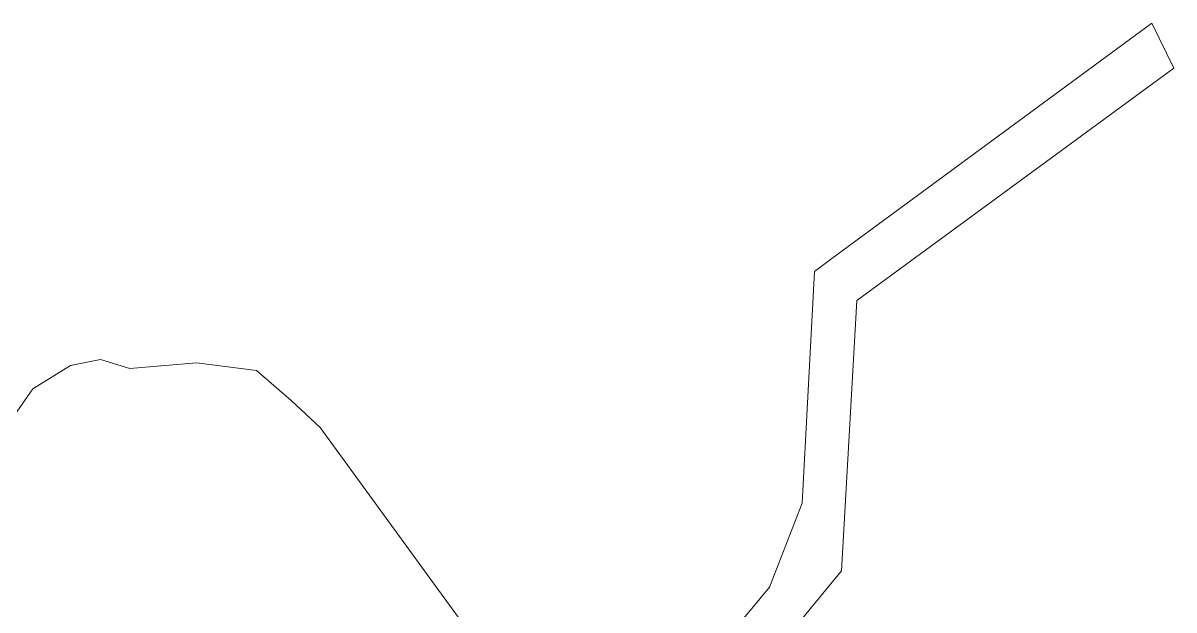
# Model space of a CAD drawing. Header units: metres. Extents: x 287022 to 288776, y 6216484 to 6218046.
# Drawn here: x 287721.6 to 288206.6, y 6217798.5 to 6218046 of the extents above; entities that cross this region are included whole.
import ezdxf

# ---------------------------------------------------------------- set-up
doc = ezdxf.new("R2010")
doc.units = ezdxf.units.M
doc.layers.add('Cadastre Land Parcels_SP_EXT', color=7, linetype='Continuous', lineweight=5)
doc.layers.add('Cadastre Roads_SP_EXT', color=7, linetype='Continuous', lineweight=5)

msp = doc.modelspace()

# ---------------------------------------------------------------- linework, layer by layer
at = {"layer": 'Cadastre Land Parcels_SP_EXT', "linetype": 'Continuous'}
msp.add_lwpolyline([(287657.67, 6217797.56), (287794.1, 6217743.47), (287810.3, 6217721.65), (287832.75, 6217700.04), (287858.14, 6217690.85), (287888.06, 6217693.02), (287961.49, 6217717.84), (287846.78, 6217875.37), (287834.67, 6217886.82), (287820, 6217899.52), (287794.76, 6217902.75), (287766.58, 6217900.36), (287754.25, 6217904.07), (287754.25, 6217904.07), (287741.66, 6217901.5), (287725.82, 6217891.77), (287714.76, 6217875.96)], dxfattribs=at)
at = {"layer": 'Cadastre Roads_SP_EXT', "linetype": 'Continuous'}
msp.add_lwpolyline([(287658.59, 6217786.37), (287768.4, 6217742.84), (287847.98, 6217634.42), (287892.72, 6217670.93), (287894.52, 6217672.4), (287943.77, 6217688.63), (287963.22, 6217688.87), (288047.58, 6217791.91), (288047.58, 6217791.91), (288066.48, 6217814.99), (288072.9, 6217928.94), (288206.56, 6218026.94), (288197.2, 6218045.98), (288062.46, 6217946.64), (288055.07, 6217941.2), (288049.9, 6217843.53), (288036.09, 6217808.13), (287961.49, 6217717.84), (287888.06, 6217693.02), (287858.14, 6217690.85), (287832.75, 6217700.04), (287810.3, 6217721.65), (287794.1, 6217743.47), (287657.67, 6217797.56)], dxfattribs=at)

doc.saveas('drawing.dxf')
